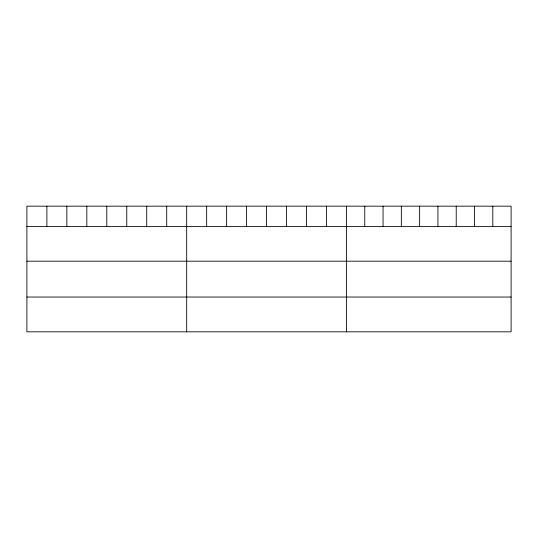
<?xml version="1.0" encoding="UTF-8"?>
<svg xmlns="http://www.w3.org/2000/svg" width="538" height="538" viewBox="0 0 538 538"><rect width="100%" height="100%" fill="white"/><g stroke="black" fill="none" stroke-linecap="round" stroke-linejoin="round"><path stroke-width="0.81" d="M511.1 226.417L511.1 331.825L26.9 331.825L26.9 206.175L511.1 206.175L511.1 226.417L26.9 226.417M26.9 261.199L511.1 261.199M26.9 297.043L511.1 297.043M492.808 206.175L492.808 226.417M474.516 206.175L474.516 226.417M456.224 206.175L456.224 226.417M437.932 206.175L437.932 226.417M419.64 206.175L419.64 226.417M401.348 206.175L401.348 226.417M383.056 206.175L383.056 226.417M364.764 206.175L364.764 226.417M346.472 206.175L346.472 331.825M326.499 206.175L326.499 226.417M306.526 206.175L306.526 226.417M286.552 206.175L286.552 226.417M266.579 206.175L266.579 226.417M246.606 206.175L246.606 226.417M226.632 206.175L226.632 226.417M206.659 206.175L206.659 226.417M186.686 206.175L186.686 331.825M166.713 206.175L166.713 226.417M146.739 206.175L146.739 226.417M126.766 206.175L126.766 226.417M106.793 206.175L106.793 226.417M86.82 206.175L86.82 226.417M66.847 206.175L66.847 226.417M46.873 206.175L46.873 226.417"/></g></svg>
